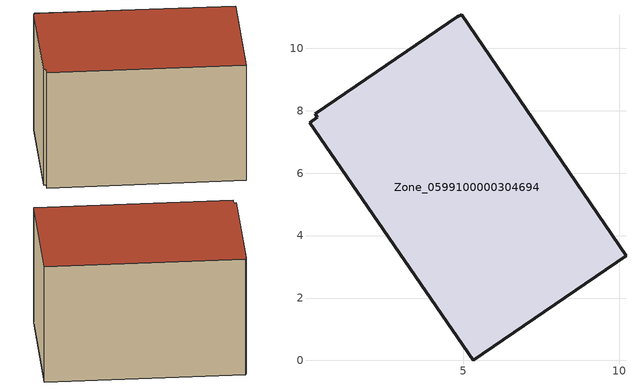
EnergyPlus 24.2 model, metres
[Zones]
Zone_0599100000304694
 floor ground (C_G): 0.26,7.9 4.8,11.02 4.95,11.08 10.21,3.36 5.31,0 0.07,7.62 0.32,7.8 z0
 wall outside (C_F): 4.8,11.02 0.26,7.9 0.32,7.8 0.07,7.62 5.31,0 10.21,3.36 4.95,11.08 4.8,11.02 z0:6
 roof outside (C_R): 4.95,11.08 4.8,11.02 0.26,7.9 0.32,7.8 0.07,7.62 5.31,0 10.21,3.36 z6
[BUILDING]
Pand.0599100000304694: North Axis=0; Terrain=City; Loads Convergence Tolerance Value=0.04; Temperature Convergence Tolerance Value=0.4; Solar Distribution=FullExterior; Maximum Number of Warmup Days=25; Minimum Number of Warmup Days=1
[Site:Location]
Rotterdam.The.Hague.AP_ZH_NLD Design_Conditions: Latitude=51.96; Longitude=4.45; Time Zone=1; Elevation=-4.5
[SITE:GROUNDTEMPERATURE:BUILDINGSURFACE]
18, 18, 18, 18, 18, 18, 18, 18, 18, 18, 18, 18
[MATERIAL] Thermal Absorptance=0.9; Solar Absorptance=0.7; Visible Absorptance=0.7
Name | Roughness | Thickness | Conductivity | Density | Specific Heat
G.TC.1946-1964 | MediumSmooth | 0.15 | 1 | 540 | 1210
F.TC.1946-1964 | Rough | 0.3 | 0.857143 | 1920 | 840
R.TC.1946-1964 | MediumRough | 0.2 | 0.235294 | 1500 | 1000
[CONSTRUCTION]
C_G: G.TC.1946-1964
C_F: F.TC.1946-1964
C_R: R.TC.1946-1964
[ZONE]
Zone_0599100000304694: Type=1; Multiplier=1; Ceiling Height=Autocalculate; Volume=Autocalculate; Floor Area=autocalculate; Part of Total Floor Area=Yes
[ZONEINFILTRATION:DESIGNFLOWRATE]
Infil_Zone_0599100000304694: Zone or ZoneList or Space or SpaceList=Zone_0599100000304694; Schedule=AlwaysOn; Design Flow Rate Calculation Method=Flow/Area; Flow Rate per Floor Area=0.003; Constant Term Coefficient=1; Temperature Term Coefficient=0; Velocity Term Coefficient=0; Velocity Squared Term Coefficient=0
[HVACTEMPLATE:ZONE:IDEALLOADSAIRSYSTEM]
Zone_0599100000304694: Maximum Heating Supply Air Temperature=50; Minimum Cooling Supply Air Temperature=13; Maximum Heating Supply Air Humidity Ratio=0.0156; Minimum Cooling Supply Air Humidity Ratio=0.0077; Heating Limit=NoLimit; Cooling Limit=NoLimit; Dehumidification Control Type=ConstantSensibleHeatRatio; Cooling Sensible Heat Ratio=0.7; Dehumidification Setpoint=60; Humidification Control Type=None; Humidification Setpoint=30; Outdoor Air Method=None; Outdoor Air Flow Rate per Person=0.00944; Outdoor Air Flow Rate per Zone Floor Area=0; Outdoor Air Flow Rate per Zone=0; Demand Controlled Ventilation Type=None; Outdoor Air Economizer Type=NoEconomizer; Heat Recovery Type=None; Sensible Heat Recovery Effectiveness=0.7; Latent Heat Recovery Effectiveness=0.65
[ZONECONTROL:THERMOSTAT]
ThermostatControl_Zone_0599100000304694: Zone or ZoneList=Zone_0599100000304694; Control Type Schedule=DualSetpointControlType; Control 1=Thermostat_Zone_0599100000304694; Temperature Difference Between Cutout And Setpoint=0
[THERMOSTATSETPOINT:DUALSETPOINT]
Thermostat_Zone_0599100000304694: Heating Setpoint Temperature Schedule=HeatingSetpoint_Zone_0599100000304694; Cooling Setpoint Temperature Schedule=CoolingSetpoint_Zone_0599100000304694
[SCHEDULE:COMPACT]
HeatingSetpoint_Zone_0599100000304694: Through: 12/31, For: AllDays, Until: 24:00, 21
CoolingSetpoint_Zone_0599100000304694: Through: 12/31, For: AllDays, Until: 24:00, 24
DualSetpointControlType: Through: 12/31, For: AllDays, Until: 24:00, 4
AlwaysOn: Through: 12/31, For: AllDays, Until: 24:00, 1
